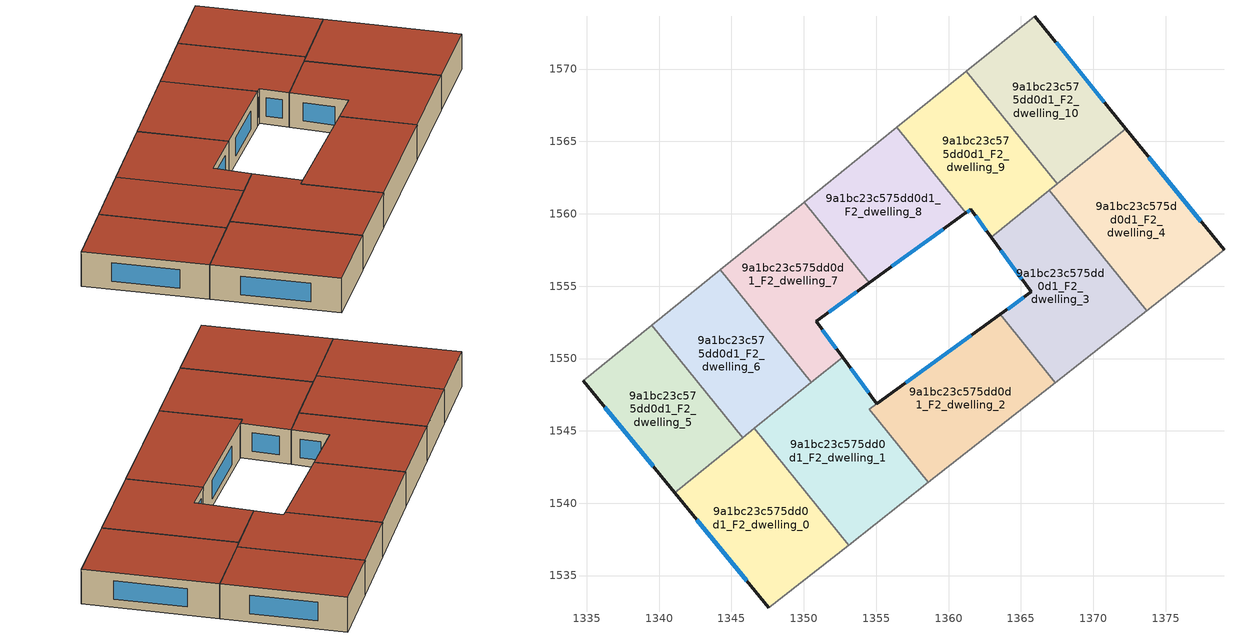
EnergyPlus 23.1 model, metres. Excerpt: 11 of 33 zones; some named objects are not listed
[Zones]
9a1bc23c575dd0d1_F2_dwelling_0
 floor to 9a1bc23c575dd0d1_F1_dwelling_0 (EU_floor_Construction): 1346.59,1545.18 1353.1,1537.11 1347.58,1532.77 1341.07,1540.73 z6
 wall outside (EU_wall_Construction): 1341.07,1540.73 1347.58,1532.77 z6:9
 wall to 9a1bc23c575dd0d1_F2_dwelling_1 (EU_wall_Construction): 1353.1,1537.11 1346.59,1545.18 z6:9
 wall adiabatic (EU_wall_Construction): 1347.58,1532.77 1353.1,1537.11 z6:9
 wall to 9a1bc23c575dd0d1_F2_dwelling_5 (EU_wall_Construction): 1345.78,1544.53 1341.07,1540.73 z6:9
 wall to 9a1bc23c575dd0d1_F2_dwelling_6 (EU_wall_Construction): 1346.59,1545.18 1345.78,1544.53 z6:9
 window (EU_Window_Construction): 1342.6,1538.86 1346.05,1534.64 z6.7:8.3
 roof outside (EU_roof_Construction): 1353.1,1537.11 1346.59,1545.18 1341.07,1540.73 1347.58,1532.77 z9
9a1bc23c575dd0d1_F2_dwelling_1
 floor to 9a1bc23c575dd0d1_F1_dwelling_1 (EU_floor_Construction): 1355.03,1546.86 1354.53,1546.49 1358.61,1541.44 1353.1,1537.11 1346.59,1545.18 1352.67,1550.1 z6
 wall outside (EU_wall_Construction): 1355.03,1546.86 1352.67,1550.1 z6:9
 wall to 9a1bc23c575dd0d1_F2_dwelling_2 (EU_wall_Construction): 1358.61,1541.44 1354.53,1546.49 1355.03,1546.86 z6:9
 wall adiabatic (EU_wall_Construction): 1353.1,1537.11 1358.61,1541.44 z6:9
 wall to 9a1bc23c575dd0d1_F2_dwelling_6 (EU_wall_Construction): 1350.51,1548.35 1346.59,1545.18 z6:9
 wall to 9a1bc23c575dd0d1_F2_dwelling_7 (EU_wall_Construction): 1352.67,1550.1 1350.51,1548.35 z6:9
 window (EU_Window_Construction): 1354.48,1547.62 1353.23,1549.34 z6.7:8.3
 roof outside (EU_roof_Construction): 1358.61,1541.44 1354.53,1546.49 1355.03,1546.86 1352.67,1550.1 1346.59,1545.18 1353.1,1537.11 z9
9a1bc23c575dd0d1_F2_dwelling_10
 floor to 9a1bc23c575dd0d1_F1_dwelling_10 (EU_floor_Construction): 1365.96,1573.66 1372.25,1565.89 1367.51,1562.07 1361.23,1569.85 z6
 wall outside (EU_wall_Construction): 1372.25,1565.89 1365.96,1573.66 z6:9
 wall to 9a1bc23c575dd0d1_F2_dwelling_9 (EU_wall_Construction): 1361.23,1569.85 1367.51,1562.07 z6:9
 wall adiabatic (EU_wall_Construction): 1365.96,1573.66 1361.23,1569.85 z6:9
 wall to 9a1bc23c575dd0d1_F2_dwelling_4 (EU_wall_Construction): 1367.51,1562.07 1372.25,1565.89 z6:9
 window (EU_Window_Construction): 1370.77,1567.72 1367.44,1571.84 z6.7:8.3
 roof outside (EU_roof_Construction): 1372.25,1565.89 1365.96,1573.66 1361.23,1569.85 1367.51,1562.07 z9
9a1bc23c575dd0d1_F2_dwelling_2
 floor to 9a1bc23c575dd0d1_F1_dwelling_2 (EU_floor_Construction): 1363.57,1553.05 1367.38,1548.34 1358.61,1541.44 1354.53,1546.49 z6
 wall outside (EU_wall_Construction): 1363.57,1553.05 1355.03,1546.86 z6:9
 wall to 9a1bc23c575dd0d1_F2_dwelling_3 (EU_wall_Construction): 1367.38,1548.34 1363.57,1553.05 z6:9
 wall adiabatic (EU_wall_Construction): 1358.61,1541.44 1367.38,1548.34 z6:9
 window (EU_Window_Construction): 1361.57,1551.6 1357.04,1548.31 z6.7:8.3
 roof outside (EU_roof_Construction): 1367.38,1548.34 1363.57,1553.05 1354.53,1546.49 1358.61,1541.44 z9
9a1bc23c575dd0d1_F2_dwelling_3
 floor to 9a1bc23c575dd0d1_F1_dwelling_3 (EU_floor_Construction): 1366.97,1561.64 1373.69,1553.3 1367.38,1548.34 1363.57,1553.05 1365.71,1554.6 1362.94,1558.38 z6
 wall outside (EU_wall_Construction): 1362.94,1558.38 1365.71,1554.6 1363.57,1553.05 z6:9
 wall to 9a1bc23c575dd0d1_F2_dwelling_4 (EU_wall_Construction): 1373.69,1553.3 1366.97,1561.64 z6:9
 wall adiabatic (EU_wall_Construction): 1367.38,1548.34 1373.69,1553.3 z6:9
 wall to 9a1bc23c575dd0d1_F2_dwelling_9 (EU_wall_Construction): 1366.97,1561.64 1362.94,1558.38 z6:9
 window (EU_Window_Construction): 1363.59,1557.5 1365.06,1555.49 / 1365.21,1554.24 1364.07,1553.42 z6.7:8.3
 roof outside (EU_roof_Construction): 1373.69,1553.3 1366.97,1561.64 1362.94,1558.38 1365.71,1554.6 1363.57,1553.05 1367.38,1548.34 z9
9a1bc23c575dd0d1_F2_dwelling_4
 floor to 9a1bc23c575dd0d1_F1_dwelling_4 (EU_floor_Construction): 1372.25,1565.89 1379.03,1557.5 1373.69,1553.3 1366.97,1561.64 z6
 wall outside (EU_wall_Construction): 1379.03,1557.5 1372.25,1565.89 z6:9
 wall adiabatic (EU_wall_Construction): 1373.69,1553.3 1379.03,1557.5 z6:9
 wall to 9a1bc23c575dd0d1_F2_dwelling_9 (EU_wall_Construction): 1367.51,1562.07 1366.97,1561.64 z6:9
 window (EU_Window_Construction): 1377.44,1559.47 1373.84,1563.92 z6.7:8.3
 roof outside (EU_roof_Construction): 1379.03,1557.5 1372.25,1565.89 1366.97,1561.64 1373.69,1553.3 z9
9a1bc23c575dd0d1_F2_dwelling_5
 floor to 9a1bc23c575dd0d1_F1_dwelling_5 (EU_floor_Construction): 1339.5,1552.3 1345.78,1544.53 1341.07,1540.73 1334.74,1548.46 z6
 wall outside (EU_wall_Construction): 1334.74,1548.46 1341.07,1540.73 z6:9
 wall to 9a1bc23c575dd0d1_F2_dwelling_6 (EU_wall_Construction): 1345.78,1544.53 1339.5,1552.3 z6:9
 wall adiabatic (EU_wall_Construction): 1339.5,1552.3 1334.74,1548.46 z6:9
 window (EU_Window_Construction): 1336.23,1546.65 1339.58,1542.55 z6.7:8.3
 roof outside (EU_roof_Construction): 1345.78,1544.53 1339.5,1552.3 1334.74,1548.46 1341.07,1540.73 z9
9a1bc23c575dd0d1_F2_dwelling_6
 floor to 9a1bc23c575dd0d1_F1_dwelling_6 (EU_floor_Construction): 1344.23,1556.13 1350.51,1548.35 1345.78,1544.53 1339.5,1552.3 z6
 wall to 9a1bc23c575dd0d1_F2_dwelling_7 (EU_wall_Construction): 1350.51,1548.35 1344.23,1556.13 z6:9
 wall adiabatic (EU_wall_Construction): 1344.23,1556.13 1339.5,1552.3 z6:9
 roof outside (EU_roof_Construction): 1350.51,1548.35 1344.23,1556.13 1339.5,1552.3 1345.78,1544.53 z9
9a1bc23c575dd0d1_F2_dwelling_7
 floor to 9a1bc23c575dd0d1_F1_dwelling_7 (EU_floor_Construction): 1350.02,1560.8 1354.52,1555.22 1350.86,1552.58 1352.67,1550.1 1350.51,1548.35 1344.23,1556.13 z6
 wall outside (EU_wall_Construction): 1352.67,1550.1 1350.86,1552.58 1354.52,1555.22 z6:9
 wall adiabatic (EU_wall_Construction): 1350.02,1560.8 1344.23,1556.13 z6:9
 wall to 9a1bc23c575dd0d1_F2_dwelling_8 (EU_wall_Construction): 1354.52,1555.22 1350.02,1560.8 z6:9
 window (EU_Window_Construction): 1351.72,1553.2 1353.66,1554.6 / 1352.25,1550.68 1351.29,1552 z6.7:8.3
 roof outside (EU_roof_Construction): 1352.67,1550.1 1350.86,1552.58 1354.52,1555.22 1350.02,1560.8 1344.23,1556.13 1350.51,1548.35 z9
9a1bc23c575dd0d1_F2_dwelling_8
 floor to 9a1bc23c575dd0d1_F1_dwelling_8 (EU_floor_Construction): 1356.43,1565.97 1361.2,1560.06 1354.52,1555.22 1350.02,1560.8 z6
 wall outside (EU_wall_Construction): 1354.52,1555.22 1361.2,1560.06 z6:9
 wall to 9a1bc23c575dd0d1_F2_dwelling_9 (EU_wall_Construction): 1361.2,1560.06 1356.43,1565.97 z6:9
 wall adiabatic (EU_wall_Construction): 1356.43,1565.97 1350.02,1560.8 z6:9
 window (EU_Window_Construction): 1356.09,1556.36 1359.63,1558.93 z6.7:8.3
 roof outside (EU_roof_Construction): 1361.2,1560.06 1356.43,1565.97 1350.02,1560.8 1354.52,1555.22 z9
9a1bc23c575dd0d1_F2_dwelling_9
 floor to 9a1bc23c575dd0d1_F1_dwelling_9 (EU_floor_Construction): 1361.23,1569.85 1367.51,1562.07 1362.94,1558.38 1361.54,1560.31 1361.2,1560.06 1356.43,1565.97 z6
 wall outside (EU_wall_Construction): 1361.2,1560.06 1361.54,1560.31 1362.94,1558.38 z6:9
 wall adiabatic (EU_wall_Construction): 1361.23,1569.85 1356.43,1565.97 z6:9
 window (EU_Window_Construction): 1361.87,1559.86 1362.61,1558.84 / 1361.28,1560.12 1361.46,1560.25 z6.7:8.3
 roof outside (EU_roof_Construction): 1367.51,1562.07 1361.23,1569.85 1356.43,1565.97 1361.2,1560.06 1361.54,1560.31 1362.94,1558.38 z9
[Building]
EU S2 Campaign: North Axis=0; Terrain=City; Solar Distribution=FullExterior
[Site:Location]
Budapest.Ferenc.Liszt.Intl.AP: Latitude=47.437; Longitude=19.256; Time Zone=1; Elevation=185
[SizingPeriod:WeatherFileDays]
AnnualSizingPeriod: Begin Month=1; Begin Day of Month=1; End Month=12; End Day of Month=31; Day of Week for Start Day=Monday; Use Weather File Daylight Saving Period=No; Use Weather File Rain and Snow Indicators=No
[MATERIAL]
EU_InternalMass_Material: Roughness=MediumRough; Thickness=0.1; Conductivity=1; Density=1800; Specific Heat=900; Thermal Absorptance=0.9; Solar Absorptance=0.7; Visible Absorptance=0.7
[MATERIAL:NOMASS] Roughness=MediumRough; Thermal Absorptance=0.9; Solar Absorptance=0.7; Visible Absorptance=0.7
Name | Thermal Resistance
EU_wall_NoMass | 0.832559
EU_roof_NoMass | 1.39638
EU_floor_NoMass | 0.872794
[WINDOWMATERIAL:SIMPLEGLAZINGSYSTEM]
EU_Window_SimpleGlazing: UFactor=2.79869; Solar Heat Gain Coefficient=0.75; Visible Transmittance=0.75
[CONSTRUCTION]
EU_wall_Construction: EU_wall_NoMass
EU_roof_Construction: EU_roof_NoMass
EU_floor_Construction: EU_floor_NoMass
EU_Window_Construction: EU_Window_SimpleGlazing
EU_InternalMass_Construction: EU_InternalMass_Material
[ZONE] Type=1; Multiplier=1; Ceiling Height=autocalculate; Floor Area=autocalculate; Part of Total Floor Area=Yes
Name | Volume
9a1bc23c575dd0d1_F2_dwelling_0 | 218.81
9a1bc23c575dd0d1_F2_dwelling_1 | 227.467
9a1bc23c575dd0d1_F2_dwelling_10 | 182.363
9a1bc23c575dd0d1_F2_dwelling_2 | 210.185
9a1bc23c575dd0d1_F2_dwelling_3 | 218.822
9a1bc23c575dd0d1_F2_dwelling_4 | 218.833
9a1bc23c575dd0d1_F2_dwelling_5 | 182.343
9a1bc23c575dd0d1_F2_dwelling_6 | 182.359
9a1bc23c575dd0d1_F2_dwelling_7 | 182.353
9a1bc23c575dd0d1_F2_dwelling_8 | 182.365
9a1bc23c575dd0d1_F2_dwelling_9 | 182.356
[INTERNALMASS] Construction=EU_InternalMass_Construction
Name | Zone or ZoneList | Surface Area
9a1bc23c575dd0d1_F2_dwelling_0_EU_InternalMass | 9a1bc23c575dd0d1_F2_dwelling_0 | 72.9368
9a1bc23c575dd0d1_F2_dwelling_1_EU_InternalMass | 9a1bc23c575dd0d1_F2_dwelling_1 | 75.8221
9a1bc23c575dd0d1_F2_dwelling_2_EU_InternalMass | 9a1bc23c575dd0d1_F2_dwelling_2 | 70.0647
9a1bc23c575dd0d1_F2_dwelling_3_EU_InternalMass | 9a1bc23c575dd0d1_F2_dwelling_3 | 72.9407
9a1bc23c575dd0d1_F2_dwelling_4_EU_InternalMass | 9a1bc23c575dd0d1_F2_dwelling_4 | 72.9443
9a1bc23c575dd0d1_F2_dwelling_5_EU_InternalMass | 9a1bc23c575dd0d1_F2_dwelling_5 | 60.7808
9a1bc23c575dd0d1_F2_dwelling_6_EU_InternalMass | 9a1bc23c575dd0d1_F2_dwelling_6 | 60.7867
9a1bc23c575dd0d1_F2_dwelling_7_EU_InternalMass | 9a1bc23c575dd0d1_F2_dwelling_7 | 60.7841
9a1bc23c575dd0d1_F2_dwelling_8_EU_InternalMass | 9a1bc23c575dd0d1_F2_dwelling_8 | 60.7885
9a1bc23c575dd0d1_F2_dwelling_9_EU_InternalMass | 9a1bc23c575dd0d1_F2_dwelling_9 | 60.7852
9a1bc23c575dd0d1_F2_dwelling_10_EU_InternalMass | 9a1bc23c575dd0d1_F2_dwelling_10 | 60.7878
[OTHEREQUIPMENT] Fuel Type=Electricity; Design Level Calculation Method=Watts/Area; Power per Zone Floor Area=1; Fraction Latent=0; Fraction Radiant=0; Fraction Lost=0; Carbon Dioxide Generation Rate=0; EndUse Subcategory=EU_Step8_InternalGains
Name | Zone or ZoneList or Space or SpaceList | Schedule
EU_Step8_InternalGain_9a1bc23c575dd0d1_F2_dwelling_0_f000 | 9a1bc23c575dd0d1_F2_dwelling_0 | EU_Step8_GainSchedule_9a1bc23c575dd0d1_F2_dwelling_0_f000
EU_Step8_InternalGain_9a1bc23c575dd0d1_F2_dwelling_1_f000 | 9a1bc23c575dd0d1_F2_dwelling_1 | EU_Step8_GainSchedule_9a1bc23c575dd0d1_F2_dwelling_1_f000
EU_Step8_InternalGain_9a1bc23c575dd0d1_F2_dwelling_2_f000 | 9a1bc23c575dd0d1_F2_dwelling_2 | EU_Step8_GainSchedule_9a1bc23c575dd0d1_F2_dwelling_2_f000
EU_Step8_InternalGain_9a1bc23c575dd0d1_F2_dwelling_3_f000 | 9a1bc23c575dd0d1_F2_dwelling_3 | EU_Step8_GainSchedule_9a1bc23c575dd0d1_F2_dwelling_3_f000
EU_Step8_InternalGain_9a1bc23c575dd0d1_F2_dwelling_4_f000 | 9a1bc23c575dd0d1_F2_dwelling_4 | EU_Step8_GainSchedule_9a1bc23c575dd0d1_F2_dwelling_4_f000
EU_Step8_InternalGain_9a1bc23c575dd0d1_F2_dwelling_5_f000 | 9a1bc23c575dd0d1_F2_dwelling_5 | EU_Step8_GainSchedule_9a1bc23c575dd0d1_F2_dwelling_5_f000
EU_Step8_InternalGain_9a1bc23c575dd0d1_F2_dwelling_6_f000 | 9a1bc23c575dd0d1_F2_dwelling_6 | EU_Step8_GainSchedule_9a1bc23c575dd0d1_F2_dwelling_6_f000
EU_Step8_InternalGain_9a1bc23c575dd0d1_F2_dwelling_7_f000 | 9a1bc23c575dd0d1_F2_dwelling_7 | EU_Step8_GainSchedule_9a1bc23c575dd0d1_F2_dwelling_7_f000
EU_Step8_InternalGain_9a1bc23c575dd0d1_F2_dwelling_8_f000 | 9a1bc23c575dd0d1_F2_dwelling_8 | EU_Step8_GainSchedule_9a1bc23c575dd0d1_F2_dwelling_8_f000
EU_Step8_InternalGain_9a1bc23c575dd0d1_F2_dwelling_9_f000 | 9a1bc23c575dd0d1_F2_dwelling_9 | EU_Step8_GainSchedule_9a1bc23c575dd0d1_F2_dwelling_9_f000
EU_Step8_InternalGain_9a1bc23c575dd0d1_F2_dwelling_10_f000 | 9a1bc23c575dd0d1_F2_dwelling_10 | EU_Step8_GainSchedule_9a1bc23c575dd0d1_F2_dwelling_10_f000
[ZONEVENTILATION:DESIGNFLOWRATE] Schedule=EU_AlwaysOn; Design Flow Rate Calculation Method=AirChanges/Hour; Air Changes per Hour=0.475469; Ventilation Type=Natural; Fan Pressure Rise=0; Fan Total Efficiency=1; Constant Term Coefficient=1; Temperature Term Coefficient=0; Velocity Term Coefficient=0; Velocity Squared Term Coefficient=0; Minimum Indoor Temperature=-100; Maximum Indoor Temperature=100; Delta Temperature=-100; Minimum Outdoor Temperature=-100; Maximum Outdoor Temperature=100; Maximum Wind Speed=40
Name | Zone or ZoneList or Space or SpaceList
EU_ConstantAir_9a1bc23c575dd0d1_F2_dwelling_0 | 9a1bc23c575dd0d1_F2_dwelling_0
EU_ConstantAir_9a1bc23c575dd0d1_F2_dwelling_1 | 9a1bc23c575dd0d1_F2_dwelling_1
EU_ConstantAir_9a1bc23c575dd0d1_F2_dwelling_2 | 9a1bc23c575dd0d1_F2_dwelling_2
EU_ConstantAir_9a1bc23c575dd0d1_F2_dwelling_3 | 9a1bc23c575dd0d1_F2_dwelling_3
EU_ConstantAir_9a1bc23c575dd0d1_F2_dwelling_4 | 9a1bc23c575dd0d1_F2_dwelling_4
EU_ConstantAir_9a1bc23c575dd0d1_F2_dwelling_5 | 9a1bc23c575dd0d1_F2_dwelling_5
EU_ConstantAir_9a1bc23c575dd0d1_F2_dwelling_6 | 9a1bc23c575dd0d1_F2_dwelling_6
EU_ConstantAir_9a1bc23c575dd0d1_F2_dwelling_7 | 9a1bc23c575dd0d1_F2_dwelling_7
EU_ConstantAir_9a1bc23c575dd0d1_F2_dwelling_8 | 9a1bc23c575dd0d1_F2_dwelling_8
EU_ConstantAir_9a1bc23c575dd0d1_F2_dwelling_9 | 9a1bc23c575dd0d1_F2_dwelling_9
EU_ConstantAir_9a1bc23c575dd0d1_F2_dwelling_10 | 9a1bc23c575dd0d1_F2_dwelling_10
[HVACTEMPLATE:ZONE:IDEALLOADSAIRSYSTEM] System Availability Schedule=EU_AlwaysOn; Maximum Heating Supply Air Temperature=50; Minimum Cooling Supply Air Temperature=13; Maximum Heating Supply Air Humidity Ratio=0.0156; Minimum Cooling Supply Air Humidity Ratio=0.0077; Heating Limit=NoLimit; Cooling Limit=NoLimit; Heating Availability Schedule=EU_AlwaysOn; Cooling Availability Schedule=EU_CoolingOff; Dehumidification Control Type=ConstantSensibleHeatRatio; Cooling Sensible Heat Ratio=0.7; Dehumidification Setpoint=60; Humidification Control Type=None; Humidification Setpoint=30; Outdoor Air Method=None; Outdoor Air Flow Rate per Person=0.00944; Outdoor Air Flow Rate per Zone Floor Area=0; Outdoor Air Flow Rate per Zone=0; Demand Controlled Ventilation Type=None; Outdoor Air Economizer Type=NoEconomizer; Heat Recovery Type=None; Sensible Heat Recovery Effectiveness=0.7; Latent Heat Recovery Effectiveness=0.65
Name | Template Thermostat
9a1bc23c575dd0d1_F2_dwelling_0 | EU_HeatOnly_9a1bc23c575dd0d1_F2_dwelling_0
9a1bc23c575dd0d1_F2_dwelling_1 | EU_HeatOnly_9a1bc23c575dd0d1_F2_dwelling_1
9a1bc23c575dd0d1_F2_dwelling_2 | EU_HeatOnly_9a1bc23c575dd0d1_F2_dwelling_2
9a1bc23c575dd0d1_F2_dwelling_3 | EU_HeatOnly_9a1bc23c575dd0d1_F2_dwelling_3
9a1bc23c575dd0d1_F2_dwelling_4 | EU_HeatOnly_9a1bc23c575dd0d1_F2_dwelling_4
9a1bc23c575dd0d1_F2_dwelling_5 | EU_HeatOnly_9a1bc23c575dd0d1_F2_dwelling_5
9a1bc23c575dd0d1_F2_dwelling_6 | EU_HeatOnly_9a1bc23c575dd0d1_F2_dwelling_6
9a1bc23c575dd0d1_F2_dwelling_7 | EU_HeatOnly_9a1bc23c575dd0d1_F2_dwelling_7
9a1bc23c575dd0d1_F2_dwelling_8 | EU_HeatOnly_9a1bc23c575dd0d1_F2_dwelling_8
9a1bc23c575dd0d1_F2_dwelling_9 | EU_HeatOnly_9a1bc23c575dd0d1_F2_dwelling_9
9a1bc23c575dd0d1_F2_dwelling_10 | EU_HeatOnly_9a1bc23c575dd0d1_F2_dwelling_10
[SIZING:ZONE] Zone Cooling Design Supply Air Temperature Input Method=SupplyAirTemperature; Zone Cooling Design Supply Air Temperature=13; Zone Heating Design Supply Air Temperature Input Method=SupplyAirTemperature; Zone Heating Design Supply Air Temperature=50; Zone Cooling Design Supply Air Humidity Ratio=0.008; Zone Heating Design Supply Air Humidity Ratio=0.008; Cooling Design Air Flow Method=DesignDay; Cooling Design Air Flow Rate=0; Cooling Minimum Air Flow per Zone Floor Area=0.000762; Cooling Minimum Air Flow=0; Cooling Minimum Air Flow Fraction=0.2; Heating Design Air Flow Method=DesignDay; Heating Design Air Flow Rate=0; Heating Maximum Air Flow per Zone Floor Area=0.002032; Heating Maximum Air Flow=0.141576; Heating Maximum Air Flow Fraction=0.3; Account for Dedicated Outdoor Air System=No; Dedicated Outdoor Air System Control Strategy=NeutralSupplyAir; Dedicated Outdoor Air Low Setpoint Temperature for Design=autosize; Dedicated Outdoor Air High Setpoint Temperature for Design=autosize; Zone Load Sizing Method=Sensible Load Only No Latent Load; Zone Latent Cooling Design Supply Air Humidity Ratio Input Method=HumidityRatioDifference; Zone Cooling Design Supply Air Humidity Ratio Difference=0.005; Zone Latent Heating Design Supply Air Humidity Ratio Input Method=HumidityRatioDifference; Zone Humidification Design Supply Air Humidity Ratio Difference=0.005
9a1bc23c575dd0d1_F2_dwelling_0; 9a1bc23c575dd0d1_F2_dwelling_1; 9a1bc23c575dd0d1_F2_dwelling_2; 9a1bc23c575dd0d1_F2_dwelling_3; 9a1bc23c575dd0d1_F2_dwelling_4; 9a1bc23c575dd0d1_F2_dwelling_5; 9a1bc23c575dd0d1_F2_dwelling_6; 9a1bc23c575dd0d1_F2_dwelling_7; 9a1bc23c575dd0d1_F2_dwelling_8; 9a1bc23c575dd0d1_F2_dwelling_9; 9a1bc23c575dd0d1_F2_dwelling_10
[SCHEDULE:CONSTANT]
Name | Hourly Value
EU_AlwaysOn | 1
EU_CoolingOff | 0
[SCHEDULE:FILE] Column Number=1; Rows to Skip at Top=0; Number of Hours of Data=8760; Column Separator=Comma; Interpolate to Timestep=No; Minutes per Item=60; Adjust Schedule for Daylight Savings=Yes
Name | File
EU_Step8_GainSchedule_9a1bc23c575dd0d1_F2_dwelling_0_f000 | ../../schedules/9a1bc23c575dd0d1/9a1bc23c575dd0d1_F2_dwelling_0_f000_gain.csv
EU_Step8_GainSchedule_9a1bc23c575dd0d1_F2_dwelling_1_f000 | ../../schedules/9a1bc23c575dd0d1/9a1bc23c575dd0d1_F2_dwelling_1_f000_gain.csv
EU_Step8_GainSchedule_9a1bc23c575dd0d1_F2_dwelling_2_f000 | ../../schedules/9a1bc23c575dd0d1/9a1bc23c575dd0d1_F2_dwelling_2_f000_gain.csv
EU_Step8_GainSchedule_9a1bc23c575dd0d1_F2_dwelling_3_f000 | ../../schedules/9a1bc23c575dd0d1/9a1bc23c575dd0d1_F2_dwelling_3_f000_gain.csv
EU_Step8_GainSchedule_9a1bc23c575dd0d1_F2_dwelling_4_f000 | ../../schedules/9a1bc23c575dd0d1/9a1bc23c575dd0d1_F2_dwelling_4_f000_gain.csv
EU_Step8_GainSchedule_9a1bc23c575dd0d1_F2_dwelling_5_f000 | ../../schedules/9a1bc23c575dd0d1/9a1bc23c575dd0d1_F2_dwelling_5_f000_gain.csv
EU_Step8_GainSchedule_9a1bc23c575dd0d1_F2_dwelling_6_f000 | ../../schedules/9a1bc23c575dd0d1/9a1bc23c575dd0d1_F2_dwelling_6_f000_gain.csv
EU_Step8_GainSchedule_9a1bc23c575dd0d1_F2_dwelling_7_f000 | ../../schedules/9a1bc23c575dd0d1/9a1bc23c575dd0d1_F2_dwelling_7_f000_gain.csv
EU_Step8_GainSchedule_9a1bc23c575dd0d1_F2_dwelling_8_f000 | ../../schedules/9a1bc23c575dd0d1/9a1bc23c575dd0d1_F2_dwelling_8_f000_gain.csv
EU_Step8_GainSchedule_9a1bc23c575dd0d1_F2_dwelling_9_f000 | ../../schedules/9a1bc23c575dd0d1/9a1bc23c575dd0d1_F2_dwelling_9_f000_gain.csv
EU_Step8_GainSchedule_9a1bc23c575dd0d1_F2_dwelling_10_f000 | ../../schedules/9a1bc23c575dd0d1/9a1bc23c575dd0d1_F2_dwelling_10_f000_gain.csv
